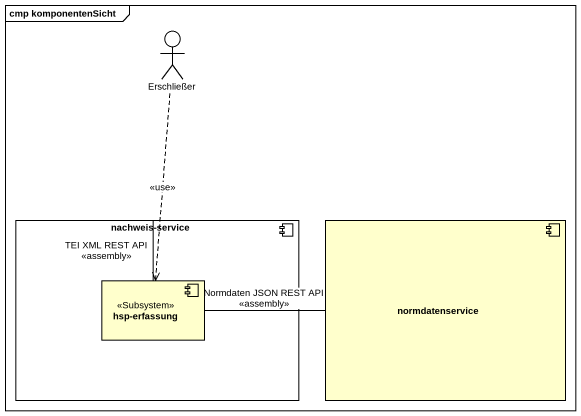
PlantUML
@startuml
mainframe cmp komponentenSicht
actor Erschließer
component "nachweis-service" as nachweis_service {
  component "hsp-erfassung" as hsp_erfassung <<Subsystem>>
}
component normdatenservice
Erschließer ..> hsp_erfassung : <<use>>
nachweis_service -left- hsp_erfassung : TEI XML REST API\n<<assembly>>
hsp_erfassung -right- normdatenservice : Normdaten JSON REST API\n<<assembly>>
@enduml
